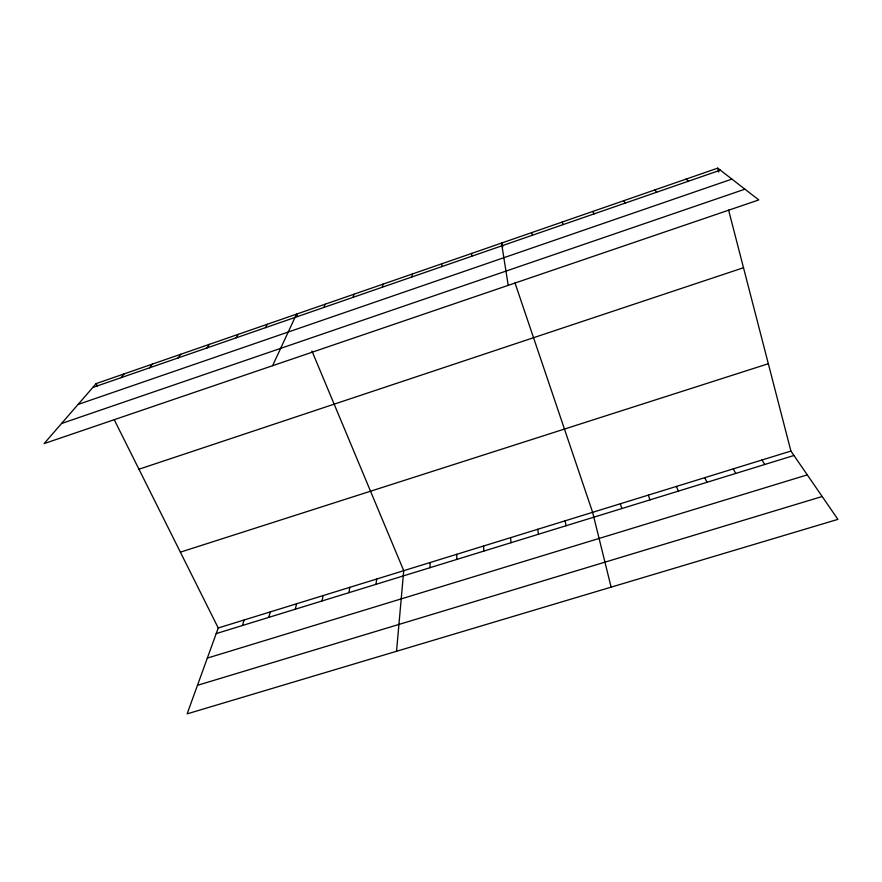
<?xml version="1.0" encoding="UTF-8"?>
<svg xmlns="http://www.w3.org/2000/svg" width="882" height="882" viewBox="0 0 882 882"><rect width="100%" height="100%" fill="white"/><g stroke="black" fill="none" stroke-linecap="round" stroke-linejoin="round"><path stroke-width="1.32" d="M456.777 559.431L456.788 554.293M429.931 567.71L430.162 562.518M441.695 266.651L441.849 263.762M396.525 651.291L403.736 570.676L311.952 351.036M375.975 584.336L376.68 579.033M411.905 276.97L412.346 273.993M348.886 592.693L349.812 587.335M321.974 600.984L323.132 595.582M382.347 287.201L383.064 284.136M295.261 609.23L296.639 603.762M268.723 617.4L270.333 611.899M353.009 297.366L354.013 294.213M242.374 625.525L244.193 619.969M114.296 419.854L218.24 627.984L187.127 713.869L837.9 519.366L790.911 451.066L728.587 210.048M323.892 307.443L325.16 304.213M272.604 365.699L296.528 314.135L297.554 316.583M265.449 327.685L267.257 324.278M236.122 337.839L238.206 334.355M207.027 347.916L209.365 344.344M178.142 357.916L180.755 354.266M149.488 367.838L152.354 364.112M121.043 377.683L124.164 373.88M96.182 383.582L44.1 443.613L758.796 199.916L717.75 168.131L96.182 383.582L97.395 386.007M92.819 387.463L720.362 170.16M78.057 404.463L731.917 179.101M61.553 423.492L744.926 189.178M138.948 469.224L743.504 267.731M180.369 552.165L768.321 363.726M218.24 627.984L790.911 451.066M216.2 633.596L793.954 455.487M207.325 658.104L807.284 474.869M197.469 685.325L822.178 496.511M686.13 179.09L688.423 181.218M654.764 189.961L656.737 192.188M623.64 200.754L625.294 203.081M761.982 459.996L764.749 464.483M592.759 211.448L594.104 213.885M733.262 468.871L735.753 473.425M704.74 477.691L706.967 482.3M676.417 486.434L678.379 491.109M562.121 222.077L563.146 224.601M648.292 495.122L650.001 499.862M502.828 246.949L501.527 243.079L508.219 285.36M514.989 282.879L592.627 512.321L611.127 587.147M620.366 503.754L621.821 508.55M531.703 232.616L532.43 235.24M717.75 168.131L718.764 172.045M565.086 520.832L566.035 525.749M537.733 529.277L538.439 534.26M510.557 537.678L511.031 542.706M471.572 253.465L471.705 256.265M483.579 546.013L483.81 551.096"/></g></svg>
